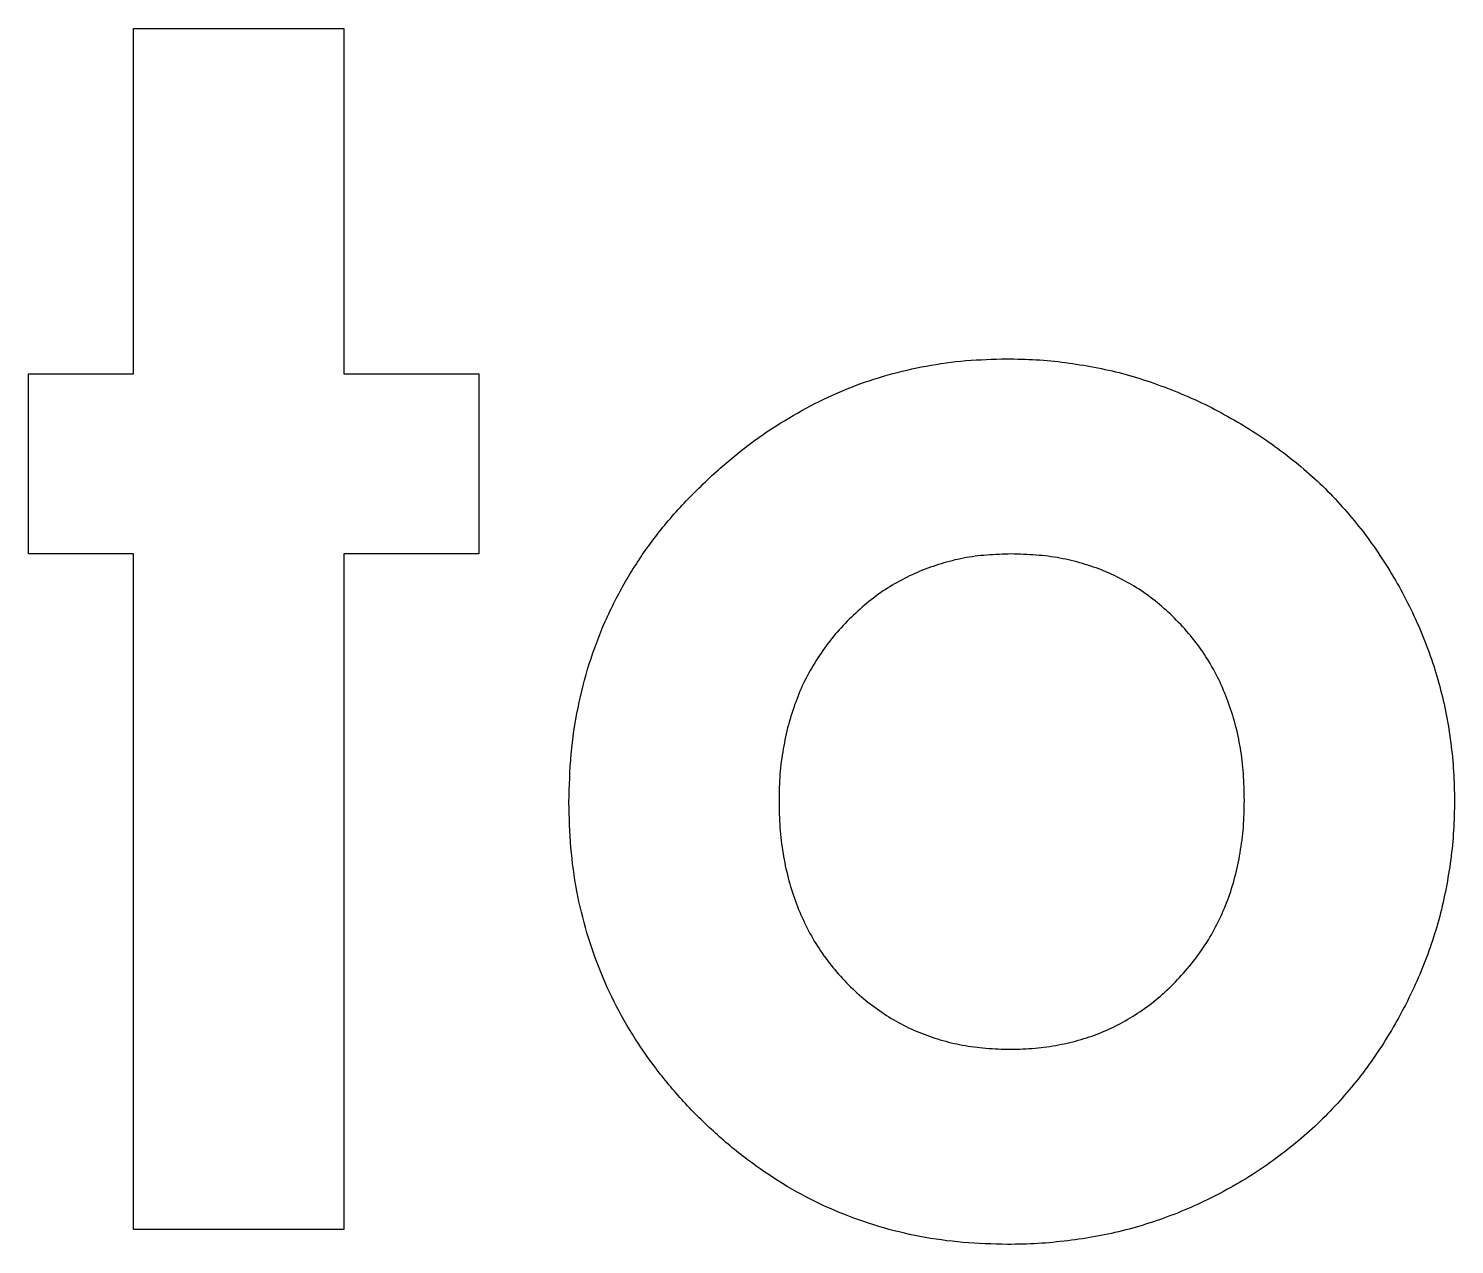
# Model space of a CAD drawing. Extents: x 27 to 155, y 115 to 287.
# Drawn here: x 102.374 to 106.241, y 242.017 to 245.314 of the extents above; entities that cross this region are included whole.
import ezdxf

# ---------------------------------------------------------------- set-up
doc = ezdxf.new("R2010")
doc.units = 0
doc.layers.get('0').update_dxf_attribs({"linetype": 'CONTINUOUS'})

msp = doc.modelspace()

# ---------------------------------------------------------------- linework, layer by layer
at = {"color": 3}
for points in [[(102.65859, 245.313726), (103.228462, 245.313726)], [(102.65859, 244.37751), (102.65859, 245.313726)], [(103.228462, 245.313726), (103.228462, 244.37751)], [(102.373653, 243.889049), (102.373653, 244.37751)], [(102.373653, 244.37751), (102.65859, 244.37751)], [(103.228462, 244.37751), (103.594806, 244.37751)], [(103.594806, 244.37751), (103.594806, 243.889049)], [(102.65859, 243.889049), (102.373653, 243.889049)], [(102.65859, 242.057316), (102.65859, 243.889049)], [(103.228462, 243.889049), (103.228462, 242.057316)], [(103.594806, 243.889049), (103.228462, 243.889049)], [(103.228462, 242.057316), (102.65859, 242.057316)]]:
    msp.add_lwpolyline(points, dxfattribs=at)
for points in [[(104.704656, 244.37433), (104.73883, 244.383925), (104.773425, 244.391997), (104.808328, 244.398488)], [(104.808328, 244.398488), (104.843896, 244.40512), (104.879786, 244.410116), (104.915815, 244.413107)], [(104.915815, 244.413107), (104.952396, 244.416155), (104.989122, 244.417171), (105.025845, 244.418187)], [(105.025845, 244.418215), (105.052797, 244.417651), (105.079732, 244.417369), (105.10662, 244.415675)], [(105.10662, 244.415675), (105.132979, 244.413982), (105.159296, 244.411499), (105.185487, 244.408055)], [(105.185487, 244.408055), (105.211677, 244.404584), (105.237757, 244.400294), (105.263716, 244.395327)], [(105.263716, 244.395327), (105.289539, 244.390388), (105.315252, 244.384829), (105.340675, 244.378168)], [(104.60353, 244.340621), (104.636638, 244.353547), (104.670437, 244.364723), (104.704656, 244.37433)], [(105.340675, 244.378168), (105.365962, 244.371508), (105.390981, 244.363775), (105.415726, 244.35528)], [(105.415726, 244.35528), (105.440788, 244.346672), (105.465589, 244.337302), (105.49014, 244.327283)], [(104.50622, 244.296736), (104.537914, 244.312935), (104.570375, 244.327667), (104.60353, 244.340621)], [(105.49014, 244.327283), (105.514834, 244.317208), (105.5393, 244.306512), (105.563281, 244.294848)], [(104.41209, 244.243308), (104.442737, 244.262386), (104.474083, 244.280313), (104.50622, 244.296736)], [(105.563281, 244.294848), (105.587665, 244.282966), (105.611569, 244.270097), (105.635151, 244.256686)], [(104.320504, 244.180344), (104.349886, 244.202894), (104.38062, 244.223711), (104.41209, 244.243308)], [(105.635151, 244.256686), (105.658632, 244.243308), (105.681808, 244.229423), (105.704476, 244.214708)], [(105.704476, 244.214708), (105.726828, 244.200202), (105.748698, 244.184939), (105.769986, 244.168914)], [(104.232733, 244.107201), (104.261514, 244.132178), (104.290297, 244.157171), (104.320504, 244.180344)], [(105.769986, 244.168914), (105.791068, 244.153054), (105.811594, 244.136439), (105.83168, 244.119305)], [(104.140514, 244.014979), (104.17, 244.046915), (104.201369, 244.07706), (104.232735, 244.107201)], [(105.83168, 244.119305), (105.851548, 244.102344), (105.871004, 244.084886), (105.889558, 244.066516)], [(105.889558, 244.066516), (105.9081, 244.048171), (105.92575, 244.028895), (105.942982, 244.009275)], [(104.060374, 243.917669), (104.085266, 243.951564), (104.112009, 243.98411), (104.140514, 244.014979)], [(105.942982, 244.009275), (105.960085, 243.989802), (105.976773, 243.969987), (105.992594, 243.949489)], [(105.992594, 243.949489), (106.008653, 243.92869), (106.023828, 243.907162), (106.038388, 243.88525)], [(103.992957, 243.814632), (104.013531, 243.850164), (104.036066, 243.884561), (104.060374, 243.917669)], [(104.848398, 243.862322), (104.829009, 243.856424), (104.80984, 243.849763), (104.791154, 243.841974)], [(104.908818, 243.877591), (104.888414, 243.873668), (104.868289, 243.86839), (104.848398, 243.862322)], [(104.97242, 243.88586), (104.951084, 243.884166), (104.929813, 243.881626), (104.908818, 243.877591)], [(105.038567, 243.889049), (105.016498, 243.888202), (104.994439, 243.887638), (104.97242, 243.88586)], [(105.105968, 243.885857), (105.083531, 243.88755), (105.061041, 243.888397), (105.03855, 243.889046)], [(105.170842, 243.877588), (105.149393, 243.881511), (105.127707, 243.884163), (105.105968, 243.885857)], [(105.231898, 243.862969), (105.211804, 243.868867), (105.191433, 243.873834), (105.170842, 243.877588)], [(105.290411, 243.84262), (105.271276, 243.85041), (105.251727, 243.857155), (105.231898, 243.862969)], [(106.038388, 243.88525), (106.053035, 243.863208), (106.067081, 243.840735), (106.080362, 243.817833)], [(103.937624, 243.705875), (103.954078, 243.743095), (103.972563, 243.779422), (103.992957, 243.814632)], [(104.735822, 243.815248), (104.717901, 243.805539), (104.700364, 243.795097), (104.683667, 243.783447)], [(104.791154, 243.841974), (104.772246, 243.8341), (104.753847, 243.825041), (104.735822, 243.815248)], [(105.345746, 243.816543), (105.327769, 243.826195), (105.3093, 243.834916), (105.290411, 243.84262)], [(105.397898, 243.784739), (105.381163, 243.796339), (105.363699, 243.806894), (105.345746, 243.816543)], [(106.080362, 243.817833), (106.093655, 243.794945), (106.106158, 243.771602), (106.11789, 243.747873)], [(104.683667, 243.783447), (104.666593, 243.771537), (104.650405, 243.758357), (104.634696, 243.74465)], [(105.446872, 243.74658), (105.431181, 243.760099), (105.414913, 243.77294), (105.397898, 243.784739)], [(104.634696, 243.74465), (104.618638, 243.730652), (104.60307, 243.71608), (104.588265, 243.700764)], [(105.492666, 243.70333), (105.478103, 243.718457), (105.46279, 243.732864), (105.446872, 243.74658)], [(106.11789, 243.747873), (106.129432, 243.724476), (106.140213, 243.700699), (106.150325, 243.676637)], [(103.894374, 243.591392), (103.906622, 243.630316), (103.9211, 243.668546), (103.937624, 243.705875)], [(104.588265, 243.700764), (104.57342, 243.685411), (104.559351, 243.669305), (104.54629, 243.652425)], [(105.534643, 243.654993), (105.521464, 243.671814), (105.507465, 243.687946), (105.492666, 243.70333)], [(106.150325, 243.676637), (106.160429, 243.652563), (106.169883, 243.628202), (106.178322, 243.603496)], [(104.54629, 243.652425), (104.533336, 243.635689), (104.52137, 243.61818), (104.510036, 243.600273)], [(105.570895, 243.603477), (105.559747, 243.621285), (105.547612, 243.638455), (105.534643, 243.654993)], [(103.863846, 243.47182), (103.871974, 243.51218), (103.882021, 243.55214), (103.894374, 243.591392)], [(104.510036, 243.600273), (104.498803, 243.582522), (104.488192, 243.564372), (104.47887, 243.545576)], [(105.601426, 243.548141), (105.592253, 243.567107), (105.582065, 243.585612), (105.570895, 243.603477)], [(106.178322, 243.603496), (106.186619, 243.579169), (106.1939, 243.554536), (106.200589, 243.529718)], [(104.47887, 243.545576), (104.469472, 243.52661), (104.4614, 243.506962), (104.454063, 243.487063)], [(105.626233, 243.489628), (105.618867, 243.509497), (105.610654, 243.529063), (105.601426, 243.548141)], [(106.200589, 243.529718), (106.207334, 243.504685), (106.21343, 243.479465), (106.218397, 243.454031)], [(103.845388, 243.346524), (103.84917, 243.388559), (103.855492, 243.430401), (103.863846, 243.47182)], [(104.454063, 243.487063), (104.446612, 243.466771), (104.439895, 243.446225), (104.434335, 243.425369)], [(105.64596, 243.427934), (105.640401, 243.448791), (105.633768, 243.469376), (105.626233, 243.489628)], [(105.659959, 243.362425), (105.65629, 243.384466), (105.651718, 243.406356), (105.64596, 243.427934)], [(106.218397, 243.454031), (106.223364, 243.428547), (106.227203, 243.402848), (106.230476, 243.377072)], [(104.434335, 243.425369), (104.428634, 243.404005), (104.424119, 243.38231), (104.420337, 243.360494)], [(104.420337, 243.360494), (104.416386, 243.337719), (104.413225, 243.314811), (104.411447, 243.291804)], [(105.668228, 243.2931), (105.666534, 243.316298), (105.663769, 243.339452), (105.659959, 243.362425)], [(106.230476, 243.377072), (106.233778, 243.35108), (106.236516, 243.324988), (106.238096, 243.298843)], [(103.839038, 243.215506), (103.840167, 243.259247), (103.841578, 243.302989), (103.845388, 243.346524)], [(104.411447, 243.291804), (104.409754, 243.268126), (104.409189, 243.244349), (104.408907, 243.220572)], [(105.670768, 243.220594), (105.670485, 243.244781), (105.669921, 243.268981), (105.668228, 243.2931)], [(106.238096, 243.298843), (106.23979, 243.272399), (106.240072, 243.245864), (106.240636, 243.219341)], [(103.844773, 243.092745), (103.841386, 243.133565), (103.840229, 243.174533), (103.839044, 243.215497)], [(104.40891, 243.220594), (104.409192, 243.195984), (104.409756, 243.17136), (104.41145, 243.146816)], [(105.668214, 243.148083), (105.670189, 243.172185), (105.670471, 243.196385), (105.670754, 243.220588)], [(106.240639, 243.219321), (106.240075, 243.192595), (106.239793, 243.165863), (106.238099, 243.139184)], [(104.41145, 243.146816), (104.413143, 243.123391), (104.415881, 243.100037), (104.419719, 243.076853)], [(105.659324, 243.078755), (105.663275, 243.101728), (105.666436, 243.124862), (105.668214, 243.148083)], [(106.238099, 243.139184), (106.236688, 243.112825), (106.233951, 243.086505), (106.230479, 243.060317)], [(103.860662, 242.975081), (103.853324, 243.013996), (103.848019, 243.053304), (103.844773, 243.092745)], [(105.645325, 243.013245), (105.65097, 243.034835), (105.655514, 243.056733), (105.659324, 243.078755)], [(104.419719, 243.076853), (104.423388, 243.054614), (104.428016, 243.032516), (104.433717, 243.010708)], [(106.230479, 243.060317), (106.227036, 243.034325), (106.222718, 243.008467), (106.217751, 242.982723)], [(104.433717, 243.010708), (104.439277, 242.989429), (104.445881, 242.968409), (104.453444, 242.947742)], [(105.625598, 242.950917), (105.633218, 242.97135), (105.639794, 242.992163), (105.645325, 243.013245)], [(103.888009, 242.86187), (103.877003, 242.89912), (103.867859, 242.93691), (103.860662, 242.975081)], [(106.217751, 242.982723), (106.212812, 242.957097), (106.207252, 242.93161), (106.200564, 242.906402)], [(104.453444, 242.947742), (104.460782, 242.927647), (104.469023, 242.907883), (104.478252, 242.888591)], [(105.60017, 242.891766), (105.609624, 242.911041), (105.618119, 242.930794), (105.625598, 242.950917)], [(104.478252, 242.888591), (104.487424, 242.869428), (104.497612, 242.850705), (104.50878, 242.832623)], [(105.569004, 242.835798), (105.580378, 242.853889), (105.590763, 242.872589), (105.60017, 242.891766)], [(106.200564, 242.906402), (106.193875, 242.881115), (106.186086, 242.856127), (106.177675, 242.83135)], [(103.926172, 242.753113), (103.911581, 242.78867), (103.898881, 242.825006), (103.888009, 242.86187)], [(104.50878, 242.832623), (104.519928, 242.814617), (104.532063, 242.797216), (104.545034, 242.780469)], [(105.532118, 242.783644), (105.545297, 242.800351), (105.557659, 242.817767), (105.569004, 242.835798)], [(106.177675, 242.83135), (106.169293, 242.806684), (106.160291, 242.782249), (106.150328, 242.75821)], [(104.545034, 242.780469), (104.558016, 242.763705), (104.571845, 242.747578), (104.586374, 242.732132)], [(105.489502, 242.73467), (105.504403, 242.750361), (105.518706, 242.766651), (105.532118, 242.783644)], [(103.975146, 242.649441), (103.957055, 242.683133), (103.940681, 242.717739), (103.926172, 242.753113)], [(104.586374, 242.732132), (104.60088, 242.716723), (104.616103, 242.701994), (104.632167, 242.688247)], [(105.443074, 242.690149), (105.45933, 242.704147), (105.474722, 242.719116), (105.489502, 242.73467)], [(106.150328, 242.75821), (106.140168, 242.733685), (106.128964, 242.709555), (106.117255, 242.685701)], [(104.632167, 242.688247), (104.647802, 242.674869), (104.664214, 242.662423), (104.681141, 242.650723)], [(105.393465, 242.651987), (105.410624, 242.663868), (105.427261, 242.67654), (105.443074, 242.690149)], [(106.117255, 242.685701), (106.105429, 242.661599), (106.09304, 242.63778), (106.07973, 242.614468)], [(104.034931, 242.550223), (104.013398, 242.582292), (103.993408, 242.6154), (103.975146, 242.649441)], [(104.681141, 242.650723), (104.69799, 242.639067), (104.715344, 242.628145), (104.733296, 242.618284)], [(104.733296, 242.618284), (104.750991, 242.608575), (104.769299, 242.599883), (104.787994, 242.592207)], [(105.285977, 242.592825), (105.304915, 242.60067), (105.32338, 242.609617), (105.34131, 242.619551)], [(105.34131, 242.619551), (105.359231, 242.629457), (105.376613, 242.640351), (105.393465, 242.651987)], [(104.787994, 242.592207), (104.806931, 242.584445), (104.826254, 242.577672), (104.845869, 242.571858)], [(105.228099, 242.572476), (105.247742, 242.578234), (105.26708, 242.584979), (105.285977, 242.592825)], [(106.07973, 242.614468), (106.066522, 242.591326), (106.052439, 242.568675), (106.037753, 242.546413)], [(104.105529, 242.455456), (104.080468, 242.485871), (104.0569, 242.517505), (104.034931, 242.550223)], [(104.845869, 242.571858), (104.865737, 242.56596), (104.885911, 242.561021), (104.906293, 242.557239)], [(104.906293, 242.557239), (104.927318, 242.553345), (104.948578, 242.550663), (104.969894, 242.54897)], [(104.969894, 242.54897), (104.992105, 242.547277), (105.014395, 242.54643), (105.036676, 242.545781)], [(105.03666, 242.545778), (105.058955, 242.546343), (105.081242, 242.546907), (105.103439, 242.548967)], [(105.103439, 242.548967), (105.124775, 242.550943), (105.145998, 242.553878), (105.167043, 242.557857)], [(105.167043, 242.557857), (105.187617, 242.56178), (105.208008, 242.566606), (105.228099, 242.572476)], [(106.037753, 242.546413), (106.023162, 242.524315), (106.008018, 242.502578), (105.991959, 242.481542)], [(105.991959, 242.481542), (105.976155, 242.460826), (105.959467, 242.440786), (105.94235, 242.421118)], [(104.186939, 242.365777), (104.158429, 242.394389), (104.131206, 242.424282), (104.105529, 242.455456)], [(105.94235, 242.421118), (105.925304, 242.401532), (105.907826, 242.382318), (105.88956, 242.363878)], [(104.276618, 242.283732), (104.245455, 242.30964), (104.215551, 242.337064), (104.186939, 242.365777)], [(105.88956, 242.363878), (105.871414, 242.345533), (105.852465, 242.327982), (105.832955, 242.311088)], [(105.832955, 242.311088), (105.813341, 242.294098), (105.793167, 242.277819), (105.772534, 242.262114)], [(104.370113, 242.213134), (104.337855, 242.235176), (104.306652, 242.258755), (104.276618, 242.283732)], [(105.772534, 242.262114), (105.751593, 242.246196), (105.730209, 242.230863), (105.708295, 242.21632)], [(104.468696, 242.15271), (104.434807, 242.171111), (104.401947, 242.191372), (104.370113, 242.213134)], [(105.708295, 242.21632), (105.686338, 242.20173), (105.663833, 242.187946), (105.640878, 242.174981)], [(104.571729, 242.103736), (104.536565, 242.118271), (104.502131, 242.134569), (104.468696, 242.15271)], [(105.640878, 242.174981), (105.617764, 242.161914), (105.594164, 242.149722), (105.57028, 242.138091)], [(105.57028, 242.138091), (105.546629, 242.126605), (105.522711, 242.115683), (105.498409, 242.105655)], [(104.679217, 242.065577), (104.642779, 242.076471), (104.606889, 242.089227), (104.571729, 242.103736)], [(105.424633, 242.078308), (105.399657, 242.070039), (105.374417, 242.062617), (105.348947, 242.056041)], [(105.498409, 242.105655), (105.474166, 242.095665), (105.449534, 242.086549), (105.424633, 242.078308)], [(104.791154, 242.03823), (104.753402, 242.045426), (104.71603, 242.05457), (104.679217, 242.065577)], [(104.907546, 242.022341), (104.868526, 242.025586), (104.829644, 242.03092), (104.791154, 242.03823)], [(105.271353, 242.038882), (105.244993, 242.033999), (105.218461, 242.030105), (105.191851, 242.026803)], [(105.348947, 242.056041), (105.323293, 242.049437), (105.297402, 242.043679), (105.271353, 242.038882)], [(105.02839, 242.016612), (104.988061, 242.01774), (104.947731, 242.018869), (104.907546, 242.022341)], [(105.111076, 242.019183), (105.083559, 242.017489), (105.055975, 242.017207), (105.028393, 242.016643)], [(105.191851, 242.026803), (105.165011, 242.023472), (105.138068, 242.020763), (105.111076, 242.019183)]]:
    msp.add_open_spline(points, degree=3, dxfattribs=at)

doc.saveas('drawing.dxf')
